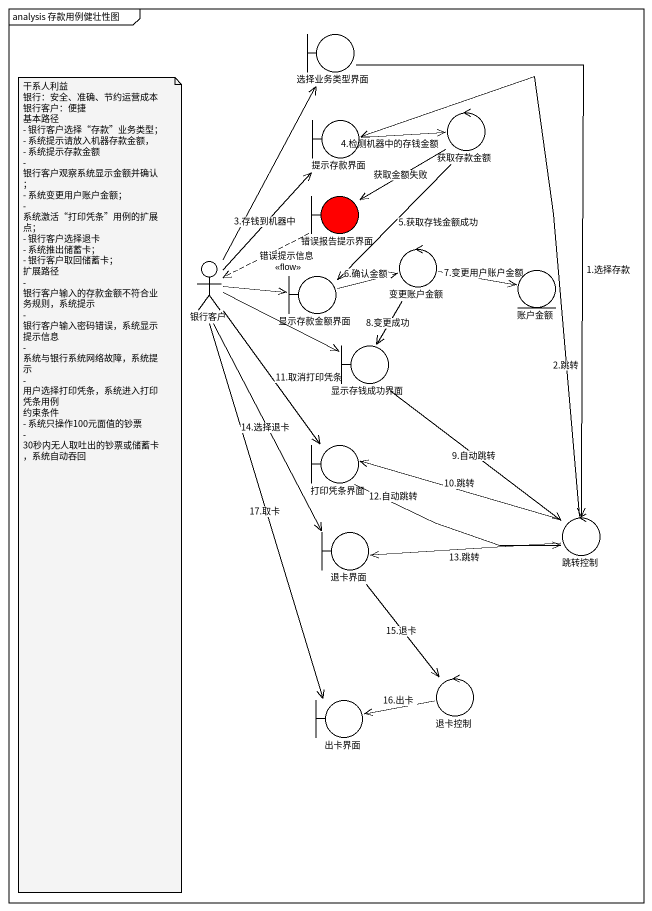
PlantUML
@startuml
mainframe analysis 存款用例健壮性图
boundary 选择业务类型界面
boundary 提示存款界面
control 获取存款金额
boundary 错误报告提示界面 #FF0000
actor 银行客户
boundary 显示存款金额界面
control 变更账户金额
entity 账户金额
boundary 显示存钱成功界面
boundary 打印凭条界面
boundary 退卡界面
control 跳转控制
boundary 出卡界面
control 退卡控制
选择业务类型界面 --> 跳转控制 : 1.选择存款
提示存款界面 -right-> 获取存款金额 : 4.检测机器中的存钱金额
获取存款金额 --> 错误报告提示界面 : 获取金额失败
获取存款金额 --> 显示存款金额界面 : 5.获取存钱金额成功
错误报告提示界面 ..> 银行客户 : 错误提示信息\n<<flow>>
银行客户 -up-> 选择业务类型界面
银行客户 -up-> 提示存款界面 : 3.存钱到机器中
银行客户 -right-> 显示存款金额界面
银行客户 -right-> 显示存钱成功界面
银行客户 --> 打印凭条界面 : 11.取消打印凭条
银行客户 --> 退卡界面 : 14.选择退卡
银行客户 --> 出卡界面 : 17.取卡
显示存款金额界面 -right-> 变更账户金额 : 6.确认金额
变更账户金额 -right-> 账户金额 : 7.变更用户账户金额
变更账户金额 --> 显示存钱成功界面 : 8.变更成功
显示存钱成功界面 --> 跳转控制 : 9.自动跳转
打印凭条界面 -right-> 跳转控制 : 12.自动跳转
退卡界面 --> 退卡控制 : 15.退卡
跳转控制 -up-> 提示存款界面 : 2.跳转
跳转控制 -left-> 打印凭条界面 : 10.跳转
跳转控制 -left-> 退卡界面 : 13.跳转
出卡界面 <-right- 退卡控制 : 16.出卡
note as N1
  干系人利益
  银行：安全、准确、节约运营成本
  银行客户：便捷
  基本路径
  - 银行客户选择“存款”业务类型；
  - 系统提示请放入机器存款金额，
  - 系统提示存款金额
  - 银行客户观察系统显示金额并确认；
  - 系统变更用户账户金额；
  - 系统激活“打印凭条”用例的扩展点；
  - 银行客户选择退卡
  - 系统推出储蓄卡；
  - 银行客户取回储蓄卡；
  扩展路径
  - 银行客户输入的存款金额不符合业务规则，系统提示
  - 银行客户输入密码错误，系统显示提示信息
  - 系统与银行系统网络故障，系统提示
  - 用户选择打印凭条，系统进入打印凭条用例
  约束条件
  - 系统只操作100元面值的钞票
  - 30秒内无人取吐出的钞票或储蓄卡，系统自动吞回
end note
@enduml
